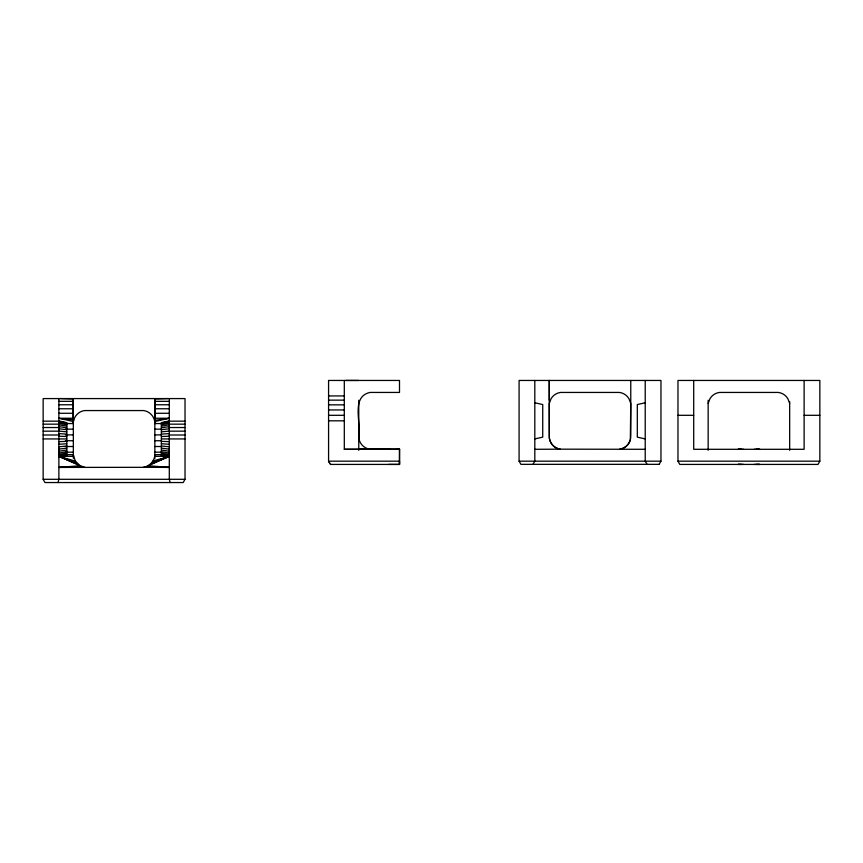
<?xml version="1.0" encoding="UTF-8"?>
<svg xmlns="http://www.w3.org/2000/svg" width="863" height="863" viewBox="0 0 863 863"><rect width="100%" height="100%" fill="white"/><g stroke="black" fill="none" stroke-linecap="round" stroke-linejoin="round"><path stroke-width="1.29" d="M161.413 423.56L154.844 423.56C155.06 417.196 149.871 411.284 143.549 410.561L84.628 410.561C78.328 411.273 73.075 417.217 73.333 423.56L73.333 398.577L73.333 423.56L65.448 423.56M154.833 418.997L154.833 423.56L154.844 398.577L154.768 421.543L169.299 418.242L154.844 418.242L154.779 420.367L169.299 418.242M329.795 463.291L328.576 461.176L330.378 464.423L399.504 464.423L399.504 461.176L328.576 461.176L328.576 380.454L399.504 380.454L399.504 392.438L370.044 392.438C350.594 396.549 361.468 423.431 358.814 436.527C358.609 442.697 363.614 448.372 369.688 449.17L389.137 449.256M645.222 449.299L560.195 449.17C554.078 448.372 549.192 442.708 549.267 436.527L549.267 380.454L549.267 400.119M630.767 380.454L630.767 436.527C630.842 442.708 625.955 448.372 619.839 449.17A12.772 12.772 0 0 0 630.335 439.806L630.767 403.431L628.965 398.706A12.967 12.967 0 0 0 619.483 392.438L560.551 392.438A12.967 12.967 0 0 0 551.069 398.706L549.267 403.431L549.375 438.177A12.772 12.772 0 0 0 560.195 449.17L534.812 449.299M388.76 464.402L399.504 464.423L399.537 449.192L388.792 449.17M84.887 467.315L80.086 465.729L58.878 467.422L143.29 467.315C149.547 466.603 154.704 460.95 154.844 454.65L161.413 454.65M58.026 482.546L58.878 479.299L58.878 398.577M708.167 403.431L709.958 398.706A12.967 12.967 0 0 1 719.451 392.438L778.372 392.438A12.967 12.967 0 0 1 787.865 398.706L789.656 403.431M185.027 479.299L183.215 482.546L44.962 482.546L43.15 479.299L43.15 398.577L185.027 398.577L185.027 479.299L43.15 479.299M819.85 461.176L818.038 464.423L679.785 464.423L677.973 461.176L677.973 380.454L819.85 380.454L819.85 461.176L677.973 461.176M532.978 464.337L534.812 461.176L534.812 380.454M659.127 464.337L660.961 461.176L660.961 380.454L519.084 380.454L519.084 461.176L520.918 464.337L659.483 464.337M73.398 420.367L73.333 418.242L58.878 418.242L73.819 419.903M149.504 464.801L169.299 456.333L154.671 456.333M150.798 463.711L169.299 456.333L152.913 461.069M151.942 462.46L169.299 456.333L148.08 465.729L169.299 467.422L143.29 467.315M169.299 420.896L161.381 422.665L161.381 455.254L169.299 457.034L161.381 455.222M66.796 455.254L58.878 457.034L66.796 455.222L66.796 422.665L58.878 420.896M645.222 402.773L637.315 404.542L637.315 437.142L645.222 438.911M534.812 438.911L542.73 437.142L542.73 404.542L534.812 402.773M58.878 456.581L66.796 454.844M161.381 423.032L169.299 421.295M58.878 455.783L66.796 454.121M161.381 423.744L169.299 422.093M161.381 424.801L169.299 423.269M58.878 454.607L66.796 453.064M58.878 453.086L66.796 451.694M161.381 426.182L169.299 424.79M161.381 427.832L169.299 426.624M58.878 451.241L66.796 450.033M58.878 449.127L66.796 448.124M161.381 429.742L169.299 428.738M161.381 431.856L169.299 431.09M58.878 446.786L66.796 446.009M58.878 444.272L66.796 443.744M161.381 434.121L169.299 433.604M81.618 466.462L58.878 467.422L83.226 466.991M161.381 436.505L169.299 436.236M58.878 441.629L66.796 441.371M358.997 449.224L369.688 449.17M358.76 436.527L359.191 439.806M344.305 380.454L344.305 449.299L399.504 449.192L399.504 464.423M328.576 395.934L344.305 395.934M73.333 398.986L60.388 398.577M154.844 398.986L167.778 398.577M328.576 400.141L344.305 400.141M58.878 401.338L73.333 401.338M154.844 401.338L169.299 401.338M58.878 404.758L73.333 404.758M154.844 404.758L169.299 404.758M328.576 404.844L344.305 404.844M58.878 408.76L73.333 408.76M154.844 408.76L169.299 408.76M328.576 409.947L344.305 409.947M58.878 413.28L73.333 413.28M154.844 413.28L169.299 413.28M328.576 415.308L344.305 415.308M677.973 415.308L693.701 415.308M804.122 415.308L819.85 415.308M328.576 420.82L344.305 420.82M43.15 421.166L58.878 421.166M169.299 421.166L185.027 421.166M73.344 421.543L58.878 418.242M43.15 424.165L58.878 424.165M169.299 424.165L185.027 424.165M43.15 427.53L58.878 427.53M169.299 427.53L185.027 427.53M65.448 429.148L73.333 429.148M154.844 429.148L161.413 429.148M43.15 431.166L58.878 431.166M169.299 431.166L185.027 431.166M65.448 434.898L73.333 434.898M154.844 434.898L161.413 434.898M43.15 435.006L58.878 435.006M169.299 435.006L185.027 435.006M66.796 438.933L43.15 438.933M161.381 438.933L185.027 438.933M65.448 440.723L73.333 440.723M154.844 440.723L161.413 440.723M65.448 446.516L73.333 446.516M154.844 446.516L161.413 446.516M741.317 449.31L738.167 449.299L743.539 449.299M756.517 449.299L759.667 449.299L754.284 449.31M344.305 449.299L390.087 449.299M396.818 449.299L399.504 449.192M65.448 452.18L73.333 452.18M154.844 452.18L161.413 452.18M65.448 454.65L73.333 454.65L75.264 461.069L80.086 465.729L58.878 456.333L73.506 456.333M519.084 461.176L660.961 461.176M741.317 464.413L738.167 464.391L743.539 464.391M756.517 464.391L759.667 464.413L754.284 464.413M396.915 449.289L399.504 449.299M144.952 466.991L169.299 467.422L146.559 466.462M58.878 436.236L66.796 436.505M161.381 441.371L169.299 441.629M58.878 433.604L66.796 434.121M161.381 443.744L169.299 444.272M58.878 431.09L66.796 431.856M161.381 446.009L169.299 446.786M58.878 428.738L66.796 429.742M161.381 448.124L169.299 449.127M58.878 426.624L66.796 427.832M161.381 450.033L169.299 451.241M58.878 424.79L66.796 426.182M161.381 451.694L169.299 453.086M58.878 423.269L66.796 424.801M161.381 453.064L169.299 454.607M58.878 422.093L66.796 423.744M161.381 454.121L169.299 455.783M58.878 421.295L66.796 423.032M161.381 454.844L169.299 456.581M75.264 461.069L58.878 456.333L78.673 464.801M76.235 462.46L58.878 456.333L77.379 463.711M647.056 464.337L645.222 461.176L645.222 380.454M170.151 482.546L169.299 479.299L169.299 398.577M804.122 380.454L804.122 449.299L693.701 449.299L693.701 380.454M789.667 401.522L789.667 450.303M708.156 400.259L708.156 450.303M358.76 380.454L345.815 380.454M358.76 400.259L358.76 450.303M154.844 398.577L154.844 458.544M73.333 398.577L73.333 418.242M73.333 419.645L73.333 458.231"/></g></svg>
